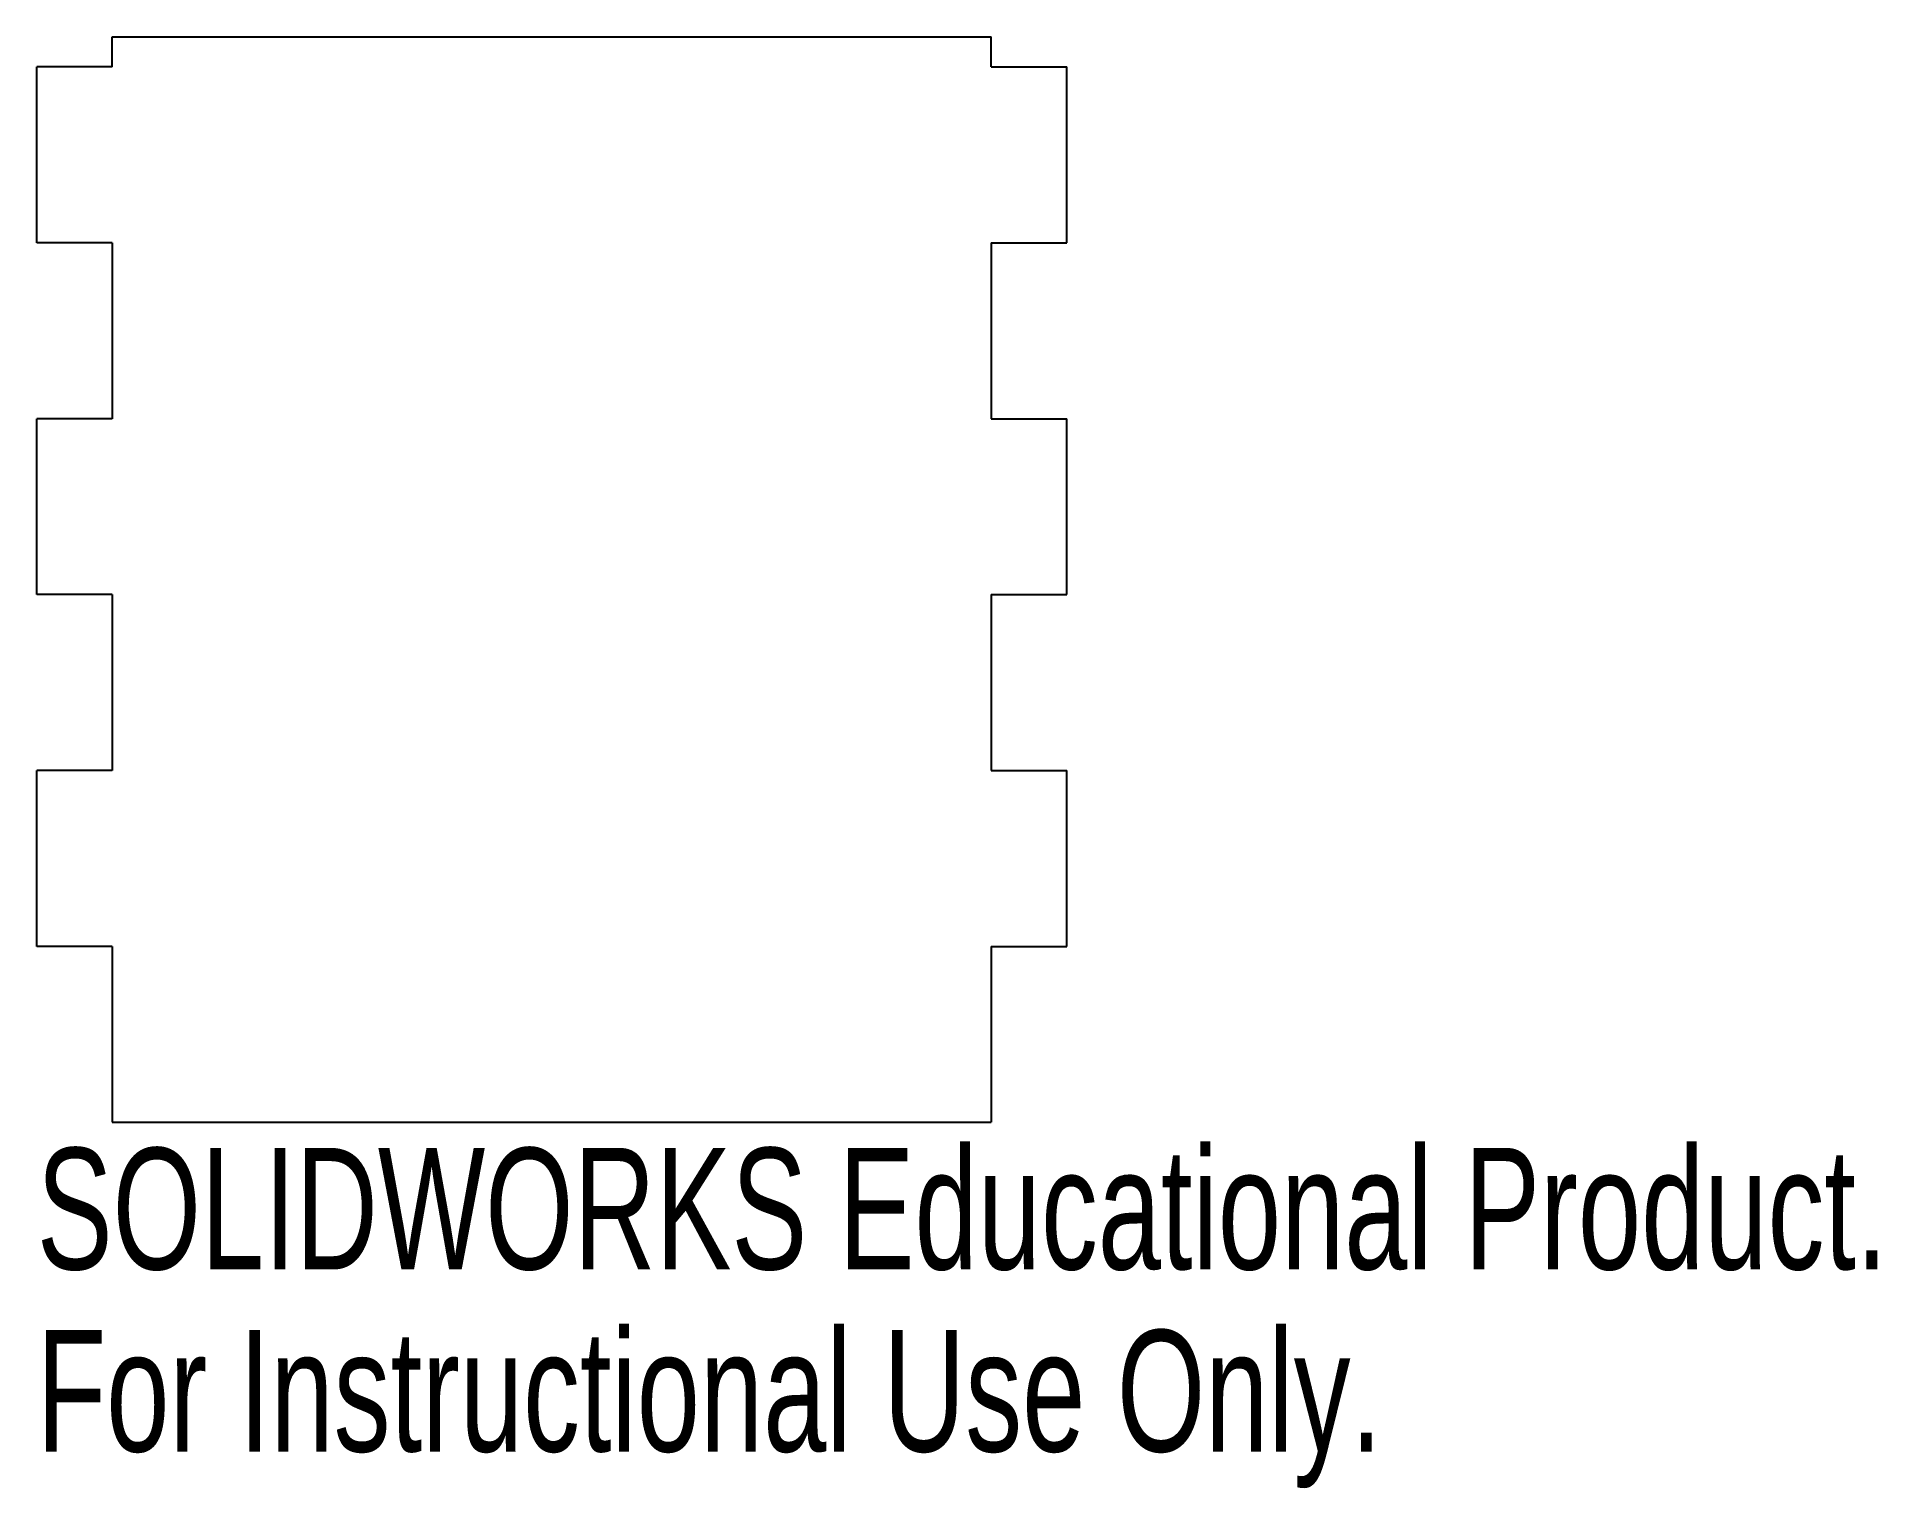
# Model space of a CAD drawing. Header units: millimetres. Extents: x -3 to 70.3, y -56.6 to 1.2.
import ezdxf

# ---------------------------------------------------------------- set-up
doc = ezdxf.new("R2010")
doc.units = ezdxf.units.MM
doc.styles.add('SLDTEXTSTYLE0', font='TXT', dxfattribs={"width": 0.7})

msp = doc.modelspace()

# ---------------------------------------------------------------- linework, layer by layer
at = {"color": 7, "linetype": 'Continuous', "lineweight": 25}
for p, q in [((0, 1.2), (35, 1.2)), ((0, 0), (0, 1.2)), ((35, 0), (35, 1.2)), ((0, 0), (-3, 0)), ((-3, -7), (-3, 0)), ((35, 0), (38, 0)), ((38, -7), (38, 0)), ((0, -7), (-3, -7)), ((0, -7), (0, -14)), ((35, -7), (35, -14)), ((35, -7), (38, -7)), ((0, -14), (-3, -14)), ((-3, -21), (-3, -14)), ((35, -14), (38, -14)), ((38, -21), (38, -14)), ((0, -21), (-3, -21)), ((0, -21), (0, -28)), ((35, -21), (35, -28)), ((35, -21), (38, -21)), ((0, -28), (-3, -28)), ((-3, -35), (-3, -28)), ((35, -28), (38, -28)), ((38, -35), (38, -28)), ((0, -35), (-3, -35)), ((0, -35), (0, -42)), ((35, -35), (35, -42)), ((35, -35), (38, -35)), ((0, -42), (35, -42))]:
    msp.add_line(p, q, dxfattribs=at)

# ---------------------------------------------------------------- texts
at = {"color": 7, "linetype": 'Continuous', "char_height": 4.83362, "attachment_point": 1, "style": 'SLDTEXTSTYLE0'}
for s, insert in [('SOLIDWORKS Educational Product.', (-3, -43.02)), ('For Instructional Use Only.', (-3, -50.27))]:
    msp.add_mtext(s, dxfattribs=dict(at, insert=insert))

doc.saveas('drawing.dxf')
